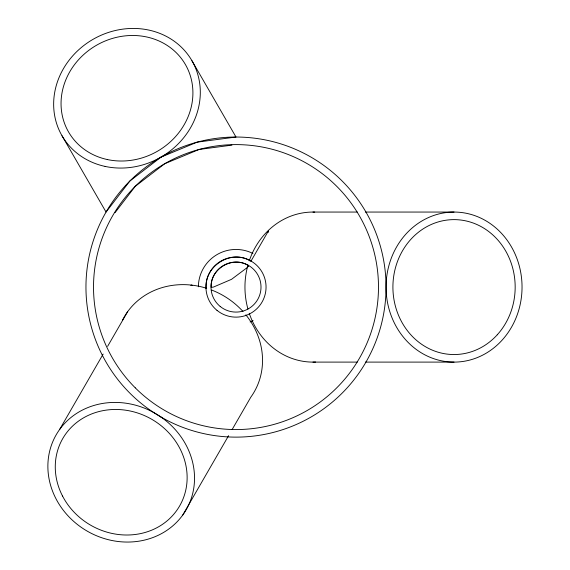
<?xml version="1.0" encoding="UTF-8"?>
<svg xmlns="http://www.w3.org/2000/svg" width="570" height="570" viewBox="0 0 570 570"><rect width="100%" height="100%" fill="white"/><g stroke="black" fill="none" stroke-linecap="round" stroke-linejoin="round"><path stroke-width="0.85" d="M206.162 288.256C204.032 265.741 232.026 248.784 250.907 261.267L268.313 231.114L268.043 232.596M59.601 429.524L103.163 354.07M107.609 346.368L127.609 311.726M247.387 267.366L248.406 265.599C232.945 255.374 209.845 268.926 211.185 287.423L213.551 287.031L231.527 279.329L247.181 267.608L248.256 266.304M182.806 514.966A75.026 67.994 30 0 0 124.851 403.061A75.026 67.994 30 0 0 55.953 498.707A75.026 67.994 30 0 0 182.806 514.966L228.591 435.665M232.147 429.509L250.814 397.169A75.026 67.994 30 0 0 245.841 314.839M115.104 212.589L135.254 186.333L164.766 163.69L199.13 149.454L231.94 145.136M312.951 212.054L357.319 212.054M365.306 212.054L454.041 212.054A75.026 67.994 -90 0 1 512.929 324.594A75.026 67.994 -90 0 1 395.16 324.594A75.026 67.994 -90 0 1 454.041 212.054M312.951 362.1L357.319 362.1M365.306 362.1L454.041 362.1M191.955 60.741L236.001 137.035L197.17 142.144L160.982 157.135L129.903 180.982L106.056 212.054L62.009 135.76M253.101 320.589A37.62 37.62 0 0 1 250.109 321.95M198.381 286.781A37.62 37.62 0 0 1 252.902 253.472M122.536 320.098A75.026 67.994 30 0 1 206.675 288.299M211.691 290.052A75.026 67.994 30 0 1 242.991 311.512M315.602 362.043A75.026 67.994 -90 0 1 249.24 313.286M247.936 309.054A75.026 67.994 -90 0 1 247.936 265.107M249.24 260.875A75.026 67.994 -90 0 1 314.718 212.083M191.976 285.264L191.028 285.257L191.976 285.264M105.079 166.412A75.026 67.994 -30 0 0 198.538 77.256A75.026 67.994 -30 0 0 77.328 51.079A75.026 67.994 -30 0 0 105.079 166.412M107.288 159.536A67.46 61.133 -30 0 0 191.32 79.373A67.46 61.133 -30 0 0 82.337 55.839A67.46 61.133 -30 0 0 107.288 159.536M217.006 310.365A30.053 30.053 0 0 0 265.67 291.89A30.053 30.053 0 0 0 225.335 258.987A30.053 30.053 0 0 0 217.006 310.365M160.982 417.026A150.045 150.045 0 0 0 386.047 287.081A150.045 150.045 0 0 0 160.982 157.135A150.045 150.045 0 0 0 160.982 417.026M220.191 306.453A25.009 25.009 0 0 0 260.69 291.085A25.009 25.009 0 0 0 227.124 263.703A25.009 25.009 0 0 0 220.191 306.453M135.254 387.828A142.479 142.479 0 0 0 373.628 323.959A142.479 142.479 0 0 0 199.13 149.454A142.479 142.479 0 0 0 135.254 387.828M62.536 496.035A67.46 61.133 30 0 0 176.593 510.656A67.46 61.133 30 0 0 124.481 410.037A67.46 61.133 30 0 0 62.536 496.035M497.275 334.775A67.46 61.133 -90 0 0 469.865 221.922A67.46 61.133 -90 0 0 394.989 304.537A67.46 61.133 -90 0 0 497.275 334.775"/></g></svg>
